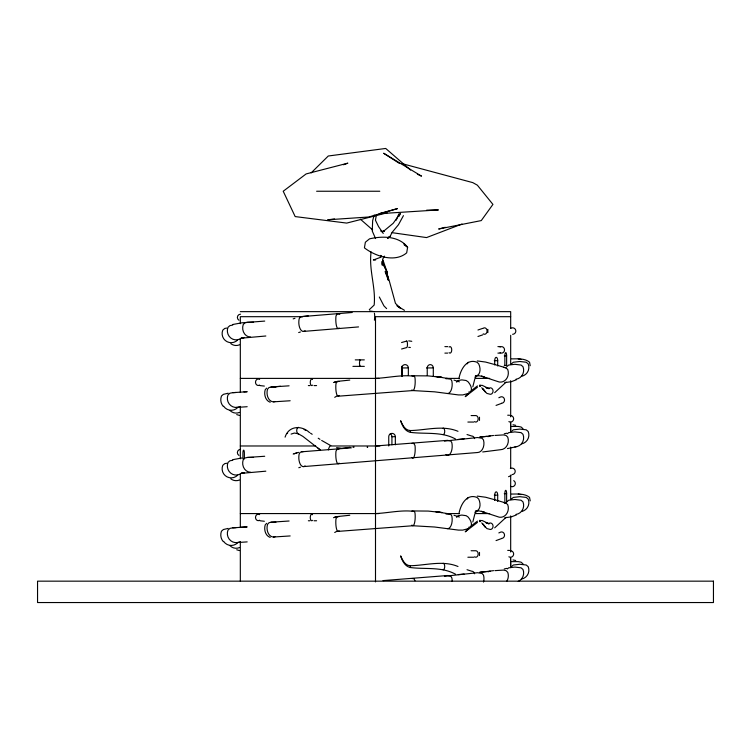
<?xml version="1.0" encoding="UTF-8"?>
<svg xmlns="http://www.w3.org/2000/svg" width="751" height="751" viewBox="0 0 751 751"><rect width="100%" height="100%" fill="white"/><g stroke="black" fill="none" stroke-linecap="round" stroke-linejoin="round"><path stroke-width="1.13" d="M371.107 251.914C368.675 269.834 375.913 287.192 374.176 305.047L369.304 309.684M376.439 214.579L375.453 220.231L378.542 226.567L383.263 233.448M457.997 431.309C442.649 424.906 426.296 430.21 410.487 430.548C404.864 430.464 402.592 424.784 400.612 420.72C402.217 425.498 404.798 431.309 410.487 432.369C425.545 434.294 441.691 431.337 455.585 439.063M457.997 566.489C442.649 560.086 426.296 565.39 410.487 565.728C404.864 565.644 402.592 559.964 400.612 555.9C402.217 560.678 404.798 566.489 410.487 567.549C425.545 569.474 441.691 566.517 455.585 574.243M479.485 420.429L479.485 417.19M479.485 555.609L479.485 552.37M487.859 332.599L487.859 329.36M472.811 386.821L474.829 378.898L476.463 375.509L475.036 377.349L477.57 375.34A9.106 5.999 69.9 0 0 478.678 363.85L477.016 362.245C466.512 358.03 460.354 370.008 458.945 378.626M472.811 522.001L474.829 514.078L476.463 510.689L475.036 512.529L477.57 510.52A9.106 5.999 69.9 0 0 478.678 499.03L477.016 497.425C466.512 493.21 460.354 505.188 458.945 513.806M374.186 215.021L372.665 220.578L372.243 231.008L375.566 238.565M477.458 387.225L465.226 396.659L468.295 393.543M477.458 522.405L465.226 531.839L468.295 528.723M367.201 447.333L367.446 446.62L367.652 447.324M396.246 220.174L398.865 213.857M360.02 365.934L359.832 366.366L359.466 363.127L359.832 359.879L360.02 360.311M403.437 215.631L398.462 224.727L392.06 232.434L390.182 236.302L387.563 238.236M398.828 216.56L400.452 213.622M384.503 256.129L382.738 259.067L382.306 265.272L381.855 263.047M285.08 437.157C288.581 425.648 301.705 425.047 309.562 432.632M287.239 433.618L287.652 432.942M467.197 363.85L468.23 362.245M467.197 499.03L468.23 497.425M479.448 385.46L482.189 385.338L489.145 388.689L486.038 387.647L486.901 387.938M479.448 520.64L482.189 520.518L489.145 523.869L486.038 522.827L486.901 523.118M400.217 213.481L393.205 223.282L383.573 231.252L384.061 230.961L381.884 231.787M266.633 388.145L265.169 389.807C263.864 394.388 265.281 400.536 270.191 402.264M266.633 523.325L265.169 524.987C263.864 529.568 265.281 535.716 270.191 537.444M381.63 255.753L380.081 257.499L373.378 259.987L375.641 259.977M456.646 382.175L458.166 380.504L461.827 379.893L466.164 380.504L468.136 381.865A9.106 4.637 48.2 0 1 468.568 392.172M456.646 517.355L458.166 515.684L461.827 515.073L466.164 515.684L468.136 517.045A9.106 4.637 48.2 0 1 468.568 527.352M410.365 430.67L410.365 432.247M410.365 565.85L410.365 567.427M506.118 382.128L494.684 392.67M506.118 517.308L494.684 527.85M311.167 172.88L328.281 156.001L385.714 148.454L410.609 170.083M471.421 390.586L477.439 385.92M471.421 525.766L477.439 521.1M506.747 366.713L508.652 365.052L514.867 364.31L521.091 365.052L522.996 366.713A9.106 8.796 -90 0 1 516.012 379.227M507.376 433.749L508.652 432.642L514.867 431.9L521.091 432.642L522.996 434.303A9.106 8.796 -90 0 1 514.867 446.892M506.747 501.893L508.652 500.232L514.867 499.49L521.091 500.232L522.996 501.893A9.106 8.796 -90 0 1 516.012 514.407M507.376 568.929L508.652 567.822L514.867 567.08L521.091 567.822L522.996 569.483A9.106 8.796 -90 0 1 518.237 581.377M511.375 363.897L513.346 362.235L519.786 361.494L526.226 362.235L528.197 363.897A9.106 9.106 0 0 1 521.56 376.307M511.375 431.487L513.346 429.825L519.786 429.084L526.226 429.825L528.197 431.487A9.106 9.106 0 0 1 521.56 443.897M511.375 499.077L513.346 497.415L519.786 496.674L526.226 497.415L528.197 499.077A9.106 9.106 0 0 1 521.56 511.487M511.375 566.667L513.346 565.005L519.786 564.264L526.226 565.005L528.197 566.667A9.106 9.106 0 0 1 521.56 579.077M349.778 380.081L337.255 381.395L335.979 383.611A9.106 2.356 -90 0 0 336.486 393.533A9.106 2.356 -90 0 0 339.058 395.505M349.778 515.261L337.255 516.575L335.979 518.791A9.106 2.356 -90 0 0 336.486 528.713A9.106 2.356 -90 0 0 339.058 530.685M336.852 396.068L334.721 397.326M336.852 531.248L334.721 532.506M516.51 379.696L511.469 381.639L504.775 382.635M516.51 514.876L511.469 516.819L504.775 517.814M498.824 397.758L500.072 397.185A3.248 2.976 -90 0 1 504.437 399.156A3.248 2.976 -90 0 1 501.565 403.24M498.824 532.938L500.072 532.365A3.248 2.976 -90 0 1 504.437 534.337A3.248 2.976 -90 0 1 501.565 538.42M333.472 382.522L337.255 381.395M333.472 517.702L337.255 516.575M508.549 476.716L510.99 475.627M462.006 224.014L426.54 237.579L392.125 232.679M343.526 164.769L347.844 163.155L306.126 173.932L283.221 191.242L295.171 216.579L346.699 223.085L387.122 212.815M352.172 312.491L301.62 316.622L300.137 317.175L299.151 318.837A9.106 4.553 -90 0 0 300.137 328.76A9.106 4.553 -90 0 0 305.103 330.731M351.421 447.831L301.62 451.802L300.137 452.355L299.151 454.017A9.106 4.553 -90 0 0 300.137 463.94A9.106 4.553 -90 0 0 305.103 465.911M496.045 405.409L501.555 403.381M444.423 441.09L477.523 437.533L482.076 438.274L483.475 439.936A9.106 6.44 -90 0 1 477.523 452.524L303.357 466.606M496.045 540.589L501.555 538.561M444.423 576.27L477.523 572.713L482.076 573.454L483.475 575.116A9.106 6.44 -90 0 1 483.475 582.081M477.955 329.999L482.705 328.384M477.955 336.486L482.705 334.871M298.785 467.732L300.494 467.169M298.682 332.552L300.419 331.989M401.588 342.522L406.732 341.067M401.588 349.008L406.732 347.553A3.248 0.732 -90 0 0 407.446 343.47A3.248 0.732 -90 0 0 406.366 341.498M291.097 434.097L294.392 433.045L298.569 433.834A3.248 1.849 -90 0 1 296.72 430.595A3.248 1.849 -90 0 1 298.569 427.347M298.598 452.365L293.2 454.045M468.004 393.524L462.757 394.932L458.457 394.923L434.622 391.834L412.843 390.567L338.157 396.199M294.082 453.773L296.739 452.928M468.004 528.704L462.757 530.112L458.457 530.103L434.622 527.014L412.843 525.747L338.157 531.379M293.162 318.865L294.965 318.302M380.156 213.406L397.382 208.637L368.779 216.992L327.727 219.79L334.57 218.982M289.097 385.826L271.008 387.028L268.924 387.582L267.525 389.243A9.106 6.44 -90 0 0 268.633 398.734A9.106 6.44 -90 0 0 275.148 401.522M289.097 521.006L271.008 522.208L268.924 522.762L267.525 524.423A9.106 6.44 -90 0 0 268.633 533.914A9.106 6.44 -90 0 0 275.148 536.702M445.277 227.29L438.668 229.008L481.269 220.587L492.928 204.413L477.354 185.168L472.764 182.615L402.01 163.624M242 338.053L244.366 337.49L241.184 338.185L265.845 335.997M242.01 473.233L244.375 472.67L241.184 473.365L265.826 471.177M506.737 433.205L504.268 433.778M506.737 568.385L504.268 568.958M488.028 388.323L490.3 387.816A3.248 2.751 -90 0 1 493.05 391.055A3.248 2.751 -90 0 1 490.3 394.303L486.864 393.393L481.701 387.704M488.028 523.503L490.3 522.996A3.248 2.751 -90 0 1 493.05 526.235A3.248 2.751 -90 0 1 490.3 529.483L486.864 528.573L481.701 522.884M516.181 446.761L507.451 448.582M232.726 324.498L241.86 322.817L264.737 321.081M334.702 381.959L339.058 381.395M232.735 459.678L241.869 457.997M334.702 517.139L339.058 516.575M264.718 456.261L247.53 457.434L244.967 457.988L243.258 459.65A9.106 7.886 -90 0 0 250.543 472.238M494.881 435.458L503.47 434.904L506.033 435.458L507.742 437.12A9.106 7.886 -90 0 1 500.457 449.708L482.705 451.961M494.881 570.638L503.47 570.084L506.033 570.638L507.742 572.3A9.106 7.886 -90 0 1 506.709 581.33M411.942 375.763L428.201 375.894L442.01 377.368L435.439 376.486M411.942 443.353L413.745 443.353L415.021 445.568A9.106 2.356 -90 0 1 414.514 455.491A9.106 2.356 -90 0 1 411.942 457.462M411.942 510.943L428.201 511.074L442.01 512.548L435.439 511.666M411.942 578.533L413.745 578.533L415.021 580.748M232.763 325.07L229.909 325.624L228.004 327.286A9.106 8.796 -90 0 0 241.493 337.988M243.934 391.909L247.182 391.722L232.763 392.66L229.909 393.214L228.004 394.876A9.106 8.796 -90 0 0 239.494 406.77M232.763 460.25L229.909 460.804L228.004 462.466A9.106 8.796 -90 0 0 241.493 473.168M240.62 527.277L247.154 526.902L232.763 527.84L229.909 528.394L228.004 530.056A9.106 8.796 -90 0 0 239.494 541.95M228.163 393.224L223.404 394.341L221.461 396.002C220.146 399.579 220.719 403.644 223.338 406.488M228.163 528.404L223.404 529.521L221.461 531.182C220.146 534.759 220.719 538.824 223.338 541.668M226.746 328.074L224.774 328.44L222.803 330.102A9.106 9.106 0 0 0 237.654 340.025M226.746 463.254L224.774 463.62L222.803 465.282A9.106 9.106 0 0 0 237.654 475.205M383.62 212.871L379.077 213.697L438.387 209.923L426.652 210.167M350.107 447.361L341.714 448.291L336.617 447.634M369.633 310.989L373.623 311.543M493.548 435.467L480.114 437.157M493.548 570.647L480.114 572.337M308.239 315.871L301.62 316.622M303.357 331.426L358.565 326.92M486.732 436.406L479.729 437.007M486.732 571.586L479.729 572.187M445.897 378.729L449.38 378.729L450.863 379.283L451.849 380.935A9.106 4.553 -90 0 1 447.643 393.524M301.62 451.802L303.357 451.614M445.897 513.909L449.38 513.909L450.863 514.463L451.849 516.115A9.106 4.553 -90 0 1 447.643 528.704M458.27 439.41L464.118 438.847M458.27 574.59L464.118 574.027M375.5 378.391C388.361 377.866 401.926 374.43 414.514 376.317L415.021 377.978A9.106 2.356 -90 0 1 414.514 387.901A9.106 2.356 -90 0 1 411.942 389.872M375.5 513.571C388.361 513.046 401.926 509.61 414.514 511.497L415.021 513.158A9.106 2.356 -90 0 1 414.514 523.081A9.106 2.356 -90 0 1 411.942 525.052M271.008 387.028L280.527 386.277M273.477 401.832L290.168 400.762M273.477 537.012L290.168 535.942M271.008 522.208L275.936 522.208M375.5 445.981L447.643 440.349L450.863 441.09L451.849 442.752A9.106 4.553 -90 0 1 450.863 452.675A9.106 4.553 -90 0 1 445.897 454.646M383.019 580.598L447.643 575.529L450.863 576.27L451.849 577.932A9.106 4.553 -90 0 1 452.196 581.415M236.133 407.464L247.182 406.713M236.133 542.644L247.182 541.893M475.317 376.007L479.166 375.763L484.123 376.861L481.457 376.167L497.434 381.424A9.106 7.886 -90 0 0 506.033 379.452A9.106 7.886 -90 0 0 507.742 369.53L506.033 367.868L494.177 364.395L485.606 362.057L477.289 360.94M247.53 457.434L253.566 457.434M475.317 511.187L479.166 510.943L484.123 512.041L481.457 511.347L497.434 516.604A9.106 7.886 -90 0 0 506.033 514.632A9.106 7.886 -90 0 0 507.742 504.71L506.033 503.048L494.177 499.575L485.606 497.237L477.289 496.12M511.506 358.865C517.458 358.903 524.733 358.124 529.539 362.207L530.215 365.69M232.763 392.66L236.133 392.473M511.506 426.455L518.237 426.455L521.091 427.009L522.996 428.671M511.506 494.045C517.458 494.083 524.733 493.304 529.539 497.387L530.215 500.87M232.763 527.84L236.133 527.653M511.506 561.635L518.237 561.635L521.091 562.189L522.996 563.851M316.612 191.242L379.799 191.242M240.32 311.646L510.68 311.646L510.68 328.328M302.644 316.687L240.32 316.687L240.32 323.672M510.68 316.687L375.5 316.687L375.5 393.383M444.883 346.624L447.737 346.624M497.904 346.624L500.185 346.624M444.883 353.111L447.737 353.111M497.904 353.111L500.185 353.111M504.287 355.908L506.625 355.908L506.625 365.455L504.287 365.455M355.242 359.879L364.319 359.879M494.308 360.668L497.697 360.668L497.697 365.972M352.914 366.366L364.319 366.366M401.804 366.281A3.314 3.239 -90 0 1 402.236 367.934L408.347 367.934L408.347 375.369M426.512 367.934L433.299 367.934L433.299 376.429M240.32 378.391L378.814 378.391M446.122 378.391L459.161 378.391M475.665 378.391L489.671 378.391M308.351 385.582L309.9 385.582M314.021 385.582L316.593 385.582M471.102 415.566L475.796 415.566A3.248 2.366 -90 0 1 478.087 419.649A3.248 2.366 -90 0 1 474.613 421.621M467.873 422.053L473.834 422.053M510.68 429.703L510.52 422.278M390.276 433.834A3.314 3.295 -90 0 1 391.919 436.706L395.336 436.706L395.336 444.817M240.32 445.981L315.73 445.981M331.013 445.981L379.922 445.981M504.287 493.642L506.625 493.642L506.625 502.128M494.308 495.153L497.697 495.153L497.697 501.518M240.32 513.571L378.814 513.571M446.122 513.571L459.161 513.571M475.665 513.571L489.671 513.571M308.351 520.762L309.9 520.762M314.021 520.762L316.593 520.762M471.102 550.746L475.796 550.746A3.248 2.366 -90 0 1 478.087 554.829A3.248 2.366 -90 0 1 474.613 556.801M467.873 557.233L473.834 557.233M510.68 565.353L510.52 557.927M507.704 415.2L509.553 415.265M507.704 550.38L509.553 550.445M253.566 322.254L247.53 322.254L244.967 322.808L243.258 324.47A9.106 7.886 -90 0 0 250.543 337.058M408.713 340.87L411.773 341.311M408.713 347.356L410.356 347.478M273.477 386.84L275.936 387.028M259.977 385.592L264.371 386.08M259.977 520.772L264.371 521.26M436.866 376.683L449.38 378.729M436.866 511.863L449.38 513.909M380.654 231.045L384.09 231.533M518.237 358.865L521.091 359.419M518.237 494.045L521.091 494.599M512.999 424.766L515.702 425.319M512.999 559.946L515.702 560.499M503.47 367.314L506.033 367.868M339.058 448.985L337.255 448.985L335.979 451.201A9.106 2.356 -90 0 0 336.486 461.123A9.106 2.356 -90 0 0 339.058 463.095M503.47 502.494L506.033 503.048M236.706 414.599L239.531 415.434M236.706 549.779L239.531 550.614M467.028 434.538L471.722 436.031A5.229 3.642 -76.1 0 1 474.604 438.612M467.028 569.718L471.722 571.211A5.229 3.642 -76.1 0 1 474.604 573.792M459.387 381.837L454.017 380.1M459.387 517.017L454.017 515.28M479.992 385.01L480.527 386.38L479.448 386.38M479.992 520.19L480.527 521.56L479.448 521.56M417.349 174.223L421.518 176.138L383.648 153.242L399.401 163.408M297.649 433.402L302.86 436.378L320.395 450.027M304.08 429.441L305.91 430.511M396.838 305.723L404.46 310.294M318.217 438.227L319.945 439.335M321.681 440.452L330.806 445.653A5.229 1.737 -79.5 0 0 328.365 449.915M397.72 306.417L400.386 308.163L395.458 303.376L388.971 279.729L385.179 271.552L388.248 279.992M310.482 433.158L312.2 434.285M404.122 244.807L407.624 247.22L406.685 252.843C394.97 262.925 375.34 256.335 364.423 247.858L365.361 242.235L369.52 238.837C382.437 235.945 398.819 235.833 407.624 247.22L403.982 243.859M339.818 314.359L337.255 313.805L335.979 316.021A9.106 2.356 -90 0 0 336.486 325.943A9.106 2.356 -90 0 0 339.058 327.915M317.973 448.112L320.414 450.018M360.358 219.17L372.618 229.9M386.624 308.614L383.911 305.854L379.321 297.002M381.968 261.799L386.662 271.167L388.417 279.945M382.128 261.677L386.662 271.167L388.342 280.254M383.029 260.212L386.662 270.933L388.173 279.297M380.522 255.396L380.879 257.565M510.68 335.312L510.68 364.423M510.68 380.71L510.68 416.843M510.68 422.672L510.68 432.022M510.68 447.145L510.68 468.117M510.68 475.111L510.68 499.584M510.68 515.899L510.68 552.023M510.68 557.852L510.68 567.615M504.86 365.455L504.86 355.908A3.314 0.882 -90 0 1 505.742 352.585A3.314 0.882 -90 0 1 506.625 355.908M504.86 503.189L504.86 493.642A3.314 0.882 -90 0 1 505.742 490.319A3.314 0.882 -90 0 1 506.625 493.642M494.721 364.911L494.721 360.668A3.314 1.493 -90 0 1 496.214 357.345A3.314 1.493 -90 0 1 497.697 360.668M494.721 500.457L494.721 495.153A3.314 1.493 -90 0 1 496.214 491.839A3.314 1.493 -90 0 1 497.697 495.153M427.235 375.369L427.235 367.934A3.314 3.032 -90 0 1 430.267 364.62A3.314 3.032 -90 0 1 433.299 367.934M402.236 367.934L402.236 376.429M401.869 376.429L401.869 367.934A3.314 3.239 -90 0 1 405.108 364.62A3.314 3.239 -90 0 1 408.347 367.934M391.919 436.706L391.919 444.817M388.746 445.981L388.746 436.706A3.314 3.295 -90 0 1 392.041 433.393A3.314 3.295 -90 0 1 395.336 436.706M375.5 393.533L375.5 460.973M375.5 461.123L375.5 528.563M375.5 528.713L375.5 581.903M244.375 458.739L244.375 453.435A3.314 0.723 -90 0 0 243.643 450.121A3.314 0.723 -90 0 0 242.92 453.435L242.92 458.739M240.32 338.804L240.32 392.369M240.32 406.357L240.32 458.795M240.32 473.947L240.32 527.549M240.32 541.537L240.32 581.161M239.494 344.812A9.106 8.796 -90 0 1 230.773 343.62M238.94 320.236A3.248 3.182 -90 0 1 240.536 314.181M374.42 313.205A9.106 3.661 -90 0 1 374.42 320.17M510.38 468.549A3.248 3.22 -90 0 1 515.102 470.52A3.248 3.22 -90 0 1 511.985 474.594M513.712 480.649A3.248 3.229 -90 0 1 514.895 485.08A3.248 3.229 -90 0 1 510.492 486.272M500.072 347.056A3.248 2.976 -90 0 1 504.541 349.872A3.248 2.976 -90 0 1 500.072 352.679M510.971 328.243A3.248 3.239 -90 0 1 515.721 330.215A3.248 3.239 -90 0 1 512.595 334.298M483.231 328.243A3.248 2.572 -90 0 1 487.089 331.05A3.248 2.572 -90 0 1 483.231 333.857M449.098 347.056A3.248 1.755 -90 0 1 451.736 349.872A3.248 1.755 -90 0 1 449.098 352.679M510.464 415.566A3.248 3.182 -90 0 1 513.543 419.649A3.248 3.182 -90 0 1 508.868 421.621M443.09 428.108A3.248 1.624 -90 0 1 444.714 431.346A3.248 1.624 -90 0 1 443.09 434.594M488 436.725A5.229 4.177 -73.4 0 1 490.196 436.031M239.494 412.402A9.106 8.796 -90 0 1 229.909 410.431M237.654 407.615A9.106 9.106 0 0 1 223.648 406.235M259.649 385.056A3.248 2.769 -90 0 1 255.5 382.25A3.248 2.769 -90 0 1 259.649 379.433M312.519 385.15A3.248 1.502 -90 0 1 310.257 382.343A3.248 1.502 -90 0 1 312.519 379.527M239.494 479.992A9.106 8.796 -90 0 1 230.773 478.8M238.94 455.416A3.248 3.182 -90 0 1 240.536 449.361M352.979 447.333A5.229 0.948 -79.9 0 1 353.946 447.333M510.464 550.746A3.248 3.182 -90 0 1 513.543 554.829A3.248 3.182 -90 0 1 508.868 556.801M443.09 563.288A3.248 1.624 -90 0 1 444.714 566.526A3.248 1.624 -90 0 1 443.09 569.774M488 571.905A5.229 4.177 -73.4 0 1 490.196 571.211M239.494 547.582A9.106 8.796 -90 0 1 229.909 545.611M237.654 542.795A9.106 9.106 0 0 1 223.648 541.415M259.649 520.236A3.248 2.769 -90 0 1 255.5 517.43A3.248 2.769 -90 0 1 259.649 514.613M312.519 520.33A3.248 1.502 -90 0 1 310.257 517.523A3.248 1.502 -90 0 1 312.519 514.707M390.06 236.377L387.488 238.292L390.06 236.377M713.45 581.161L37.55 581.161L37.55 602.546L713.45 602.546L713.45 581.161M485.108 391.74L482.987 388.99L485.108 391.74M485.108 526.92L482.987 524.17L485.108 526.92"/></g></svg>
